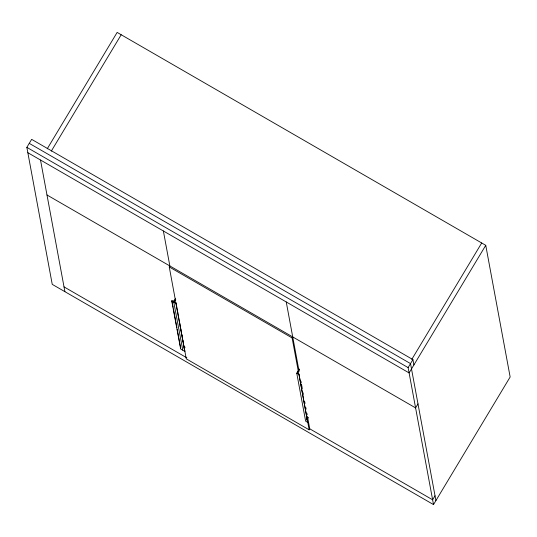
<?xml version="1.0" encoding="UTF-8"?>
<svg xmlns="http://www.w3.org/2000/svg" width="537" height="537" viewBox="0 0 537 537"><rect width="100%" height="100%" fill="white"/><g stroke="black" fill="none" stroke-linecap="round" stroke-linejoin="round"><path stroke-width="0.81" d="M47.222 148.823L117.147 32.408L485.75 245.322L510.15 376.987L433.513 504.592L52.243 284.362L26.85 147.36L31.656 139.358L412.926 359.595L413.92 364.925M51.277 151.159L121.194 34.744M175.485 300.592L169.256 266.949L169.853 265.949L163.376 230.984M182.681 350.144L180.654 348.969L171.759 300.995L174.21 300.727L175.418 298.706M175.774 299.814L174.968 301.163L176.062 303.143L184.802 351.366L182.775 350.198L173.787 302.17L175.471 299.364M175.565 299.418L173.881 302.224L175.908 303.392L184.802 351.366M184.265 348.466L185.07 347.117M298.357 371.57L292.121 337.927L292.719 336.927M299.451 369.443L297.834 372.134L298.928 374.114L307.667 422.344L305.64 421.169L296.753 373.195L299.277 368.993M183.849 345.721L186.285 358.85L309.151 429.822L298.928 374.114M306.909 419.068L307.748 417.672M306.728 420.115L308.345 417.417M309.151 429.822L309.755 428.821L307.473 416.517M411.778 359.401L481.696 242.986M433.513 504.592L408.12 367.597L412.926 359.595M485.75 245.322L409.107 372.926L27.837 152.696M417.994 403.898L415.591 407.898L46.988 194.978M435.024 495.792L432.621 499.799L309.272 428.546M29.253 143.359L410.523 363.596L435.916 500.591M26.85 147.36L408.12 367.597M169.256 266.949L292.121 337.927M171.759 300.995L173.787 302.17M296.753 373.195L298.78 374.37M64.017 286.879L186.889 357.85M286.241 301.955L299.109 371.389M300.935 381.236L301.237 382.874M301.539 384.512L302.304 388.62M303.063 392.722L303.365 394.359M304.734 401.75L305.043 403.388M305.801 407.489L306.103 409.134M306.862 413.235L307.171 414.873M297.834 372.134L298.136 373.765M175.794 302.237L176.096 303.875M176.398 305.519L176.707 307.157M177.465 311.259L177.767 312.903M179.593 322.75L179.895 324.388M180.204 326.033L180.962 330.134M181.721 334.236L182.03 335.88M182.788 339.981L183.09 341.619M171.914 300.747L173.115 307.251M173.417 308.876L176.881 327.583M177.183 329.208L180.654 347.909M40.503 160.013L64.91 291.678"/></g></svg>
